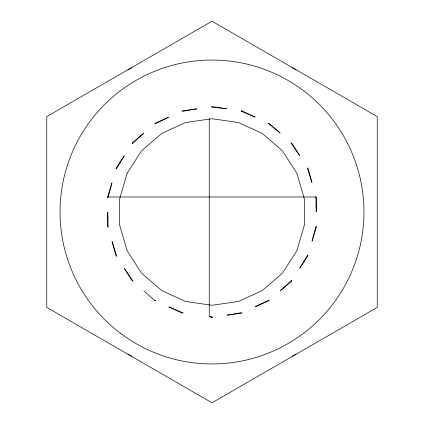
<?xml version="1.0" encoding="UTF-8"?>
<svg xmlns="http://www.w3.org/2000/svg" width="424" height="424" viewBox="0 0 424 424"><rect width="100%" height="100%" fill="white"/><g stroke="black" fill="none" stroke-linecap="round" stroke-linejoin="round"><path stroke-width="0.64" d="M107.622 227.01L107.754 212.191L108.173 227.481M241.558 111.332L241.712 110.818L255.131 117.093L241.049 111.125L241.712 110.818M107.622 196.99L111.925 182.818L108.014 197.605L107.622 196.99L316.378 196.99L316.246 211.809L315.816 196.487M154.988 300.711L155.279 300.261L155.735 300.621L154.988 300.711L143.879 290.912M268.721 123.739L269.012 123.289L280.121 133.088L268.265 123.379M209.244 316.596L212 317.454L212.551 316.972L209.244 316.596L209.244 118.725M127.799 70.05L131.753 67.792M296.201 353.95L292.237 356.16M154.76 124.009L168.519 117.257L154.988 123.289M269.214 300.012L255.248 306.706L269.012 300.711M181.869 111.448L196.975 108.846L182.288 110.818M242.131 312.552L227.026 315.154L241.712 313.182M211.422 107.028L226.644 108.788L212 106.546L212 107.081M131.763 356.16L127.799 353.95M292.247 67.792L296.201 70.05M290.949 142.819L299.593 155.481L291.696 142.941M133.025 281.16L124.407 268.519L132.304 281.059M307.241 167.867L311.969 182.447L307.925 168.196M212 316.919L212 317.454M315.986 226.363L312.075 241.182L316.378 227.01L315.986 226.363M127.152 173.252L119.674 198.724L119.674 225.277L127.152 250.748L141.505 273.083L161.571 290.466L185.723 301.496L212 305.275L238.277 301.496L262.43 290.466L282.495 273.083L296.848 250.748L304.326 225.277L304.326 198.724L296.848 173.252L282.495 150.918L262.43 133.534L238.277 122.504L212 118.725L185.723 122.504L161.571 133.534L141.505 150.918L127.152 173.252M116.563 168.418L116.277 168.922L116.075 168.196L124.2 155.804L116.563 168.418M307.723 255.078L299.8 268.196L307.925 255.804L307.723 255.078M132.707 143.296L132.304 143.672L132.304 142.941L143.588 133.343L132.707 143.296M291.696 280.328L280.412 290.657L291.696 281.059L291.696 280.328M212 21.2L46.762 116.6L46.762 307.4L212 402.8L377.238 307.4L377.238 116.6L212 21.2M182.951 312.875L182.288 313.182L168.869 306.907L182.951 312.875M116.743 256.107L116.075 255.804L112.031 241.553L116.743 256.107M120.713 333.476A151.951 151.951 0 0 0 362.843 230.317A151.951 151.951 0 0 0 152.439 72.207A151.951 151.951 0 0 0 120.713 333.476"/></g></svg>
